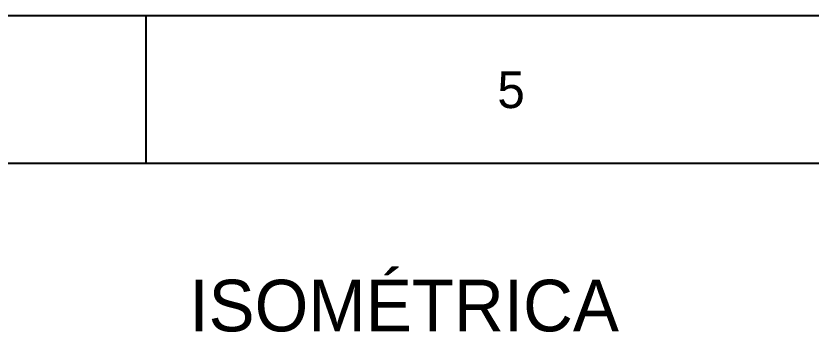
# Model space of a CAD drawing. Extents: x 0 to 297, y 0 to 210.
# Drawn here: x 189.2 to 243.1, y 188.6 to 210 of the extents above; entities that cross this region are included whole.
import ezdxf
from ezdxf.enums import TextEntityAlignment as Align

# ---------------------------------------------------------------- set-up
doc = ezdxf.new("R2010")
doc.units = 0
for name, color, linetype in [('FINA', 7, 'CONTINUOUS'), ('NORMA', 7, 'CONTINUOUS'), ('TEXTO', 7, 'CONTINUOUS')]:
    doc.layers.add(name, color=color, linetype=linetype)

msp = doc.modelspace()

# ---------------------------------------------------------------- linework, layer by layer
at = {"layer": 'FINA'}
for p, q in [((297, 210), (0, 210)), ((198, 200), (198, 210))]:
    msp.add_line(p, q, dxfattribs=at)
at = {"layer": 'NORMA'}
msp.add_line((287, 200), (20, 200), dxfattribs=at)

# ---------------------------------------------------------------- texts
at = {"layer": 'TEXTO'}
for s, height, p in [('5', 2.5, (222.75, 205)), ('ISOMÉTRICA', 3.5, (215.5, 190.3569))]:
    msp.add_text(s, height=height, dxfattribs=at).set_placement(p, align=Align.MIDDLE_CENTER)

doc.saveas('drawing.dxf')
